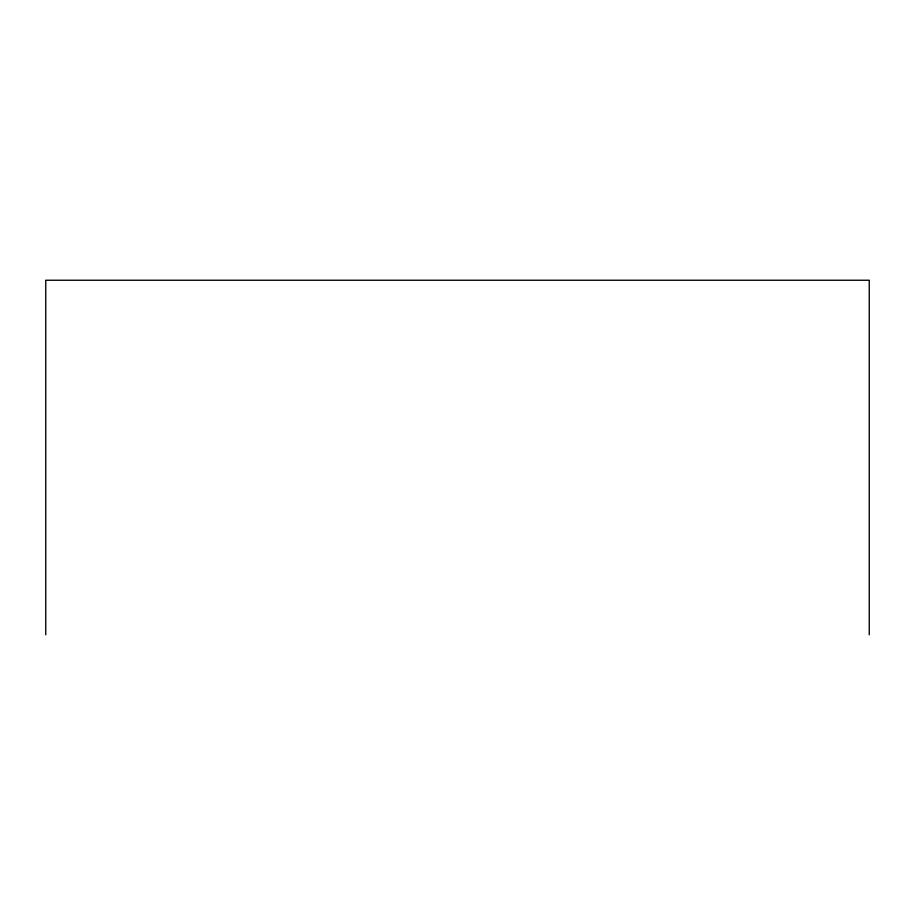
<?xml version="1.0" encoding="UTF-8"?>
<svg xmlns="http://www.w3.org/2000/svg" width="915" height="915" viewBox="0 0 915 915"><rect width="100%" height="100%" fill="white"/><g stroke="black" fill="none" stroke-linecap="round" stroke-linejoin="round"><path stroke-width="1.37" d="M869.25 634.758L869.25 280.242L45.75 280.242L45.75 634.758"/></g></svg>
